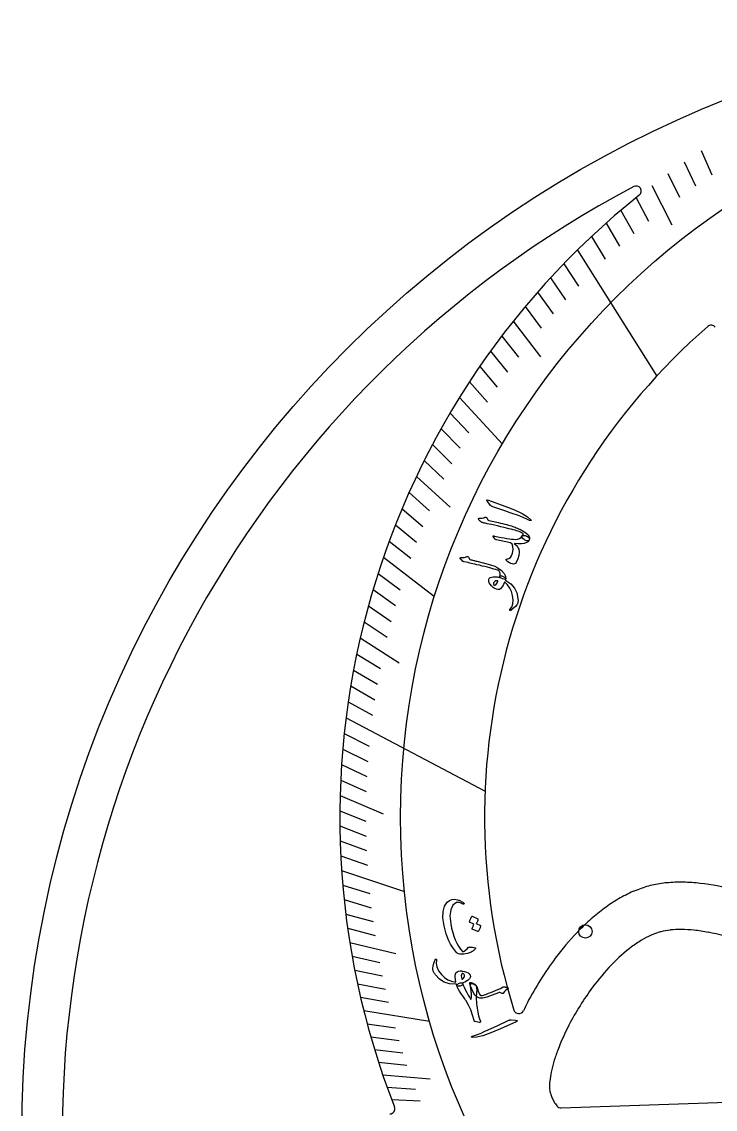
# Model space of a CAD drawing. Header units: millimetres. Extents: x -54 to 54, y -54 to 54.
# Drawn here: x -54 to -20.4, y 1.3 to 54 of the extents above; entities that cross this region are included whole.
import ezdxf

# ---------------------------------------------------------------- set-up
doc = ezdxf.new("R2010")
doc.units = ezdxf.units.MM
for name, color, linetype in [('CUT_INNER', 6, 'Continuous'), ('CUT_OUTER', 1, 'Continuous'), ('ENGRAVE', 7, 'Continuous'), ('ENGRAVE_FINE', 8, 'Continuous'), ('TEXT', 5, 'Continuous')]:
    doc.layers.add(name, color=color, linetype=linetype)

msp = doc.modelspace()

# ---------------------------------------------------------------- linework, layer by layer
at = {"layer": 'CUT_INNER'}
for points in [[(-23.028, 9.858), (-23.433, 9.714)], [(-22.533, 9.953), (-22.545, 9.951)], [(-28.269, 1.793), (-28.137, 1.558)], [(-27.829, 1.321), (-12.188, 1.867)], [(-28.112, 1.519), (-28.037, 1.42)]]:
    msp.add_lwpolyline(points, dxfattribs=at)
for centre, radius, start, end in [((0, 0), 52.036, 117.857, 250.2289), ((-24.198, 45.785), 0.25, 308.4997, 117.9492), ((-0.001, 15.431), 38.568, 128.5609, 201.3799), ((0, 15.431), 31.549, 131.0504, 197.262), ((-20.555, 39.034), 0.25, 38.4085, 130.957), ((-21.517, 3.128), 9.194, 98.5013, 103.1108), ((-22.595, 10.447), 1.796, 93.9577, 98.9863), ((-22.045, 5.073), 7.196, 88.9377, 95.3762), ((-22.136, 2.862), 9.409, 83.6021, 88.6339), ((-22.657, -0.972), 13.278, 76.0054, 83.2125), ((-21.394, 5.163), 7.281, 114.6682, 120.9947), ((-23.652, 10.163), 1.796, 110.8206, 115.795), ((-21.052, 3.673), 8.786, 106.875, 111.6269), ((-20.531, 3.89), 8.817, 121.5405, 126.8333), ((-19.428, 2.558), 10.545, 127.2943, 131.7922), ((-18.175, 1.279), 12.334, 132.1709, 136.0764), ((-17.208, 0.431), 13.619, 136.331, 143.2347), ((-20.778, 3.951), 6.347, 115.155, 119.7739), ((-23.283, 9.31), 0.432, 110.3727, 116.5333), ((-22.933, 9.588), 0.287, 103.0967, 109.4232), ((-21.06, 0.695), 9.374, 99.1162, 101.9307), ((-21.826, 0.613), 9.366, 91.0714, 94.3265), ((-22.175, 2.119), 7.86, 84.2928, 88.7322), ((-22.238, 1.782), 8.202, 79.1931, 84.0907), ((-23.592, -5.324), 15.436, 73.4121, 79.2014), ((-19.576, 2.73), 8.027, 127.0668, 136.2755), ((-19.456, 2.275), 8.464, 121.9064, 125.8613), ((-15.61, -0.786), 15.627, 143.1639, 152.4879), ((-17.193, 0.415), 11.349, 136.2671, 143.4413), ((-25.075, 7.969), 0.432, 134.3717, 137.5567), ((-15.592, -0.797), 13.357, 143.3559, 152.6411), ((-22.5, 2.78), 7.87, 152.3454, 155.5669), ((-29.89, 6.144), 0.25, 197.4023, 334.193), ((-17.313, 0.067), 11.431, 152.525, 159.196), ((-17.732, 0.333), 10.946, 159.7171, 162.7814), ((-20.579, 1.343), 7.929, 163.6669, 167.4758), ((-23.299, 2.037), 5.123, 168.4489, 173.415), ((-22.905, 2.248), 5.497, 176.0697, 179.3225), ((-28.115, 2.316), 0.287, 180.6409, 187.958), ((-24.902, 2.677), 3.52, 186.534, 189.9292), ((-28.088, 2.126), 0.286, 191.3381, 199.4075), ((-24.199, 3.4), 4.379, 198.2165, 201.0966), ((-28.019, 1.932), 0.287, 202.3123, 209.155), ((-36.148, 1.28), 0.25, 272, 21.2695), ((-27.764, 1.774), 0.432, 210.1124, 216.2539), ((-27.837, 1.57), 0.25, 217.0721, 272)]:
    msp.add_arc(centre, radius, start, end, dxfattribs=at)
at = {"layer": 'CUT_OUTER'}
msp.add_circle((0, 0), 54, dxfattribs=at)
at = {"layer": 'ENGRAVE'}
for points in [[(-27.044, 42.93), (-23.194, 36.818)], [(-32.762, 35.783), (-30.687, 33.517)], [(-36.452, 28.032), (-33.976, 26.128)], [(-38.267, 20.248), (-31.524, 16.68)], [(-38.482, 12.836), (-35.437, 11.821)], [(-37.41, 6.045), (-34.217, 5.529)]]:
    msp.add_lwpolyline(points, dxfattribs=at)
for centre, radius in [((0, 15.431), 35.621), ((-26.66, 9.88), 0.324)]:
    msp.add_circle(centre, radius, dxfattribs=at)
at = {"layer": 'ENGRAVE_FINE'}
for points in [[(-21.05, 47.749), (-20.533, 46.577)], [(-21.863, 47.205), (-21.324, 46.041)], [(-22.659, 46.642), (-22.098, 45.487)], [(-23.437, 46.062), (-22.465, 44.152)], [(-24.196, 45.466), (-23.591, 44.33)], [(-24.937, 44.854), (-24.311, 43.727)], [(-25.659, 44.227), (-25.011, 43.11)], [(-26.361, 43.585), (-25.692, 42.479)], [(-27.707, 42.261), (-26.997, 41.177)], [(-28.351, 41.581), (-27.619, 40.508)], [(-28.974, 40.889), (-28.222, 39.828)], [(-29.576, 40.186), (-28.804, 39.138)], [(-30.159, 39.473), (-28.838, 37.745)], [(-30.72, 38.751), (-29.909, 37.728)], [(-31.262, 38.021), (-30.431, 37.01)], [(-31.782, 37.282), (-30.932, 36.285)], [(-32.282, 36.536), (-31.414, 35.553)], [(-33.221, 35.025), (-32.316, 34.07)], [(-33.66, 34.261), (-32.736, 33.321)], [(-34.079, 33.493), (-33.137, 32.567)], [(-34.477, 32.72), (-33.518, 31.81)], [(-34.855, 31.944), (-33.226, 30.451)], [(-35.214, 31.165), (-34.22, 30.286)], [(-35.552, 30.384), (-34.542, 29.521)], [(-35.872, 29.601), (-34.845, 28.754)], [(-36.172, 28.817), (-35.129, 27.987)], [(-36.714, 27.248), (-35.641, 26.451)], [(-36.958, 26.463), (-35.869, 25.683)], [(-37.183, 25.679), (-36.079, 24.917)], [(-37.39, 24.896), (-36.272, 24.152)], [(-37.579, 24.115), (-35.689, 22.903)], [(-37.75, 23.336), (-36.605, 22.628)], [(-37.905, 22.56), (-36.746, 21.87)], [(-38.042, 21.786), (-36.87, 21.115)], [(-38.163, 21.015), (-36.978, 20.363)], [(-38.355, 19.485), (-37.147, 18.871)], [(-38.428, 18.726), (-37.208, 18.131)], [(-38.485, 17.971), (-37.254, 17.396)], [(-38.528, 17.222), (-37.285, 16.666)], [(-38.555, 16.477), (-36.463, 15.583)], [(-38.568, 15.737), (-37.305, 15.222)], [(-38.567, 15.003), (-37.294, 14.508)], [(-38.552, 14.275), (-37.27, 13.8)], [(-38.523, 13.553), (-37.233, 13.098)], [(-38.427, 12.127), (-37.12, 11.714)], [(-38.36, 11.423), (-37.045, 11.031)], [(-38.281, 10.726), (-36.959, 10.356)], [(-38.19, 10.036), (-36.861, 9.687)], [(-38.087, 9.353), (-35.856, 8.805)], [(-37.973, 8.677), (-36.631, 8.37)], [(-37.848, 8.008), (-36.501, 7.723)], [(-37.712, 7.346), (-36.36, 7.083)], [(-37.566, 6.692), (-36.209, 6.45)], [(-37.244, 5.406), (-35.877, 5.208)], [(-37.068, 4.774), (-35.698, 4.598)], [(-36.883, 4.15), (-35.51, 3.996)], [(-36.688, 3.534), (-35.313, 3.401)], [(-36.486, 2.925), (-34.184, 2.741)], [(-36.274, 2.325), (-34.894, 2.236)], [(-36.054, 1.732), (-34.673, 1.665)]]:
    msp.add_lwpolyline(points, dxfattribs=at)
at = {"layer": 'TEXT'}
for points in [[(-31.392, 30.71), (-31.434, 30.768), (-31.442, 30.802), (-31.416, 30.813), (-31.356, 30.799), (-30.574, 30.505), (-30.095, 30.321), (-29.724, 30.149), (-29.462, 29.991), (-29.307, 29.847), (-29.297, 29.83), (-29.294, 29.817), (-29.296, 29.809), (-29.305, 29.805), (-29.317, 29.804), (-29.33, 29.806), (-29.346, 29.811), (-29.363, 29.818), (-29.495, 29.883), (-29.638, 29.946), (-29.792, 30.006), (-29.957, 30.064), (-30, 30.08), (-30.116, 30.122), (-30.306, 30.189), (-30.569, 30.282), (-31.156, 30.481), (-31.186, 30.493), (-31.213, 30.508), (-31.235, 30.525), (-31.254, 30.544)], [(-31.832, 29.845), (-31.845, 29.857), (-31.852, 29.87), (-31.854, 29.883), (-31.85, 29.896), (-31.844, 29.906), (-31.834, 29.913), (-31.822, 29.917), (-31.806, 29.919), (-31.73, 29.919), (-31.659, 29.928), (-31.593, 29.946), (-31.531, 29.973), (-31.506, 29.979), (-31.484, 29.976), (-31.463, 29.963), (-31.445, 29.941), (-31.436, 29.927), (-31.428, 29.913), (-31.419, 29.899), (-31.411, 29.884), (-31.403, 29.87), (-31.394, 29.856), (-31.386, 29.842), (-31.377, 29.828), (-31.346, 29.816), (-31.256, 29.793), (-31.106, 29.758), (-30.896, 29.711), (-30.781, 29.685), (-30.673, 29.66), (-30.573, 29.636), (-30.48, 29.613), (-30.394, 29.59), (-30.316, 29.568), (-30.246, 29.547), (-30.184, 29.527), (-30.126, 29.507), (-30.068, 29.486), (-30.011, 29.463), (-29.955, 29.439), (-29.899, 29.414), (-29.843, 29.388), (-29.787, 29.36), (-29.732, 29.331), (-29.551, 29.221), (-29.431, 29.115), (-29.37, 29.011), (-29.369, 28.91), (-29.387, 28.869), (-29.413, 28.842), (-29.45, 28.829), (-29.495, 28.83), (-29.544, 28.842), (-29.59, 28.862), (-29.633, 28.89), (-29.672, 28.925), (-29.706, 28.964), (-29.725, 28.999), (-29.73, 29.03), (-29.72, 29.057), (-29.71, 29.076), (-29.7, 29.094), (-29.692, 29.109), (-29.684, 29.123), (-29.678, 29.135), (-29.674, 29.145), (-29.672, 29.155), (-29.671, 29.163), (-29.711, 29.198), (-29.779, 29.235), (-29.874, 29.273), (-29.998, 29.314), (-30.073, 29.336), (-30.159, 29.36), (-30.257, 29.385), (-30.366, 29.413), (-30.487, 29.443), (-30.619, 29.475), (-30.764, 29.509), (-30.92, 29.546), (-31.073, 29.581), (-31.207, 29.611), (-31.323, 29.637), (-31.421, 29.658), (-31.5, 29.675), (-31.561, 29.688), (-31.602, 29.696), (-31.625, 29.7), (-31.655, 29.708), (-31.684, 29.722), (-31.713, 29.741), (-31.742, 29.765), (-31.756, 29.778), (-31.769, 29.791), (-31.781, 29.802), (-31.793, 29.813), (-31.804, 29.822), (-31.814, 29.831), (-31.823, 29.838), (-31.832, 29.845)], [(-29.367, 28.906), (-29.399, 28.847), (-29.434, 28.799), (-29.472, 28.763), (-29.515, 28.737), (-29.623, 28.703), (-29.759, 28.686), (-29.92, 28.684), (-30.108, 28.699), (-30.022, 28.613), (-29.956, 28.538), (-29.913, 28.473), (-29.89, 28.417), (-29.877, 28.27), (-29.894, 28.115), (-29.94, 27.951), (-30.017, 27.779), (-30.049, 27.734), (-30.092, 27.707), (-30.145, 27.698), (-30.208, 27.706), (-30.277, 27.729), (-30.346, 27.765), (-30.417, 27.813), (-30.488, 27.874), (-30.497, 27.884), (-30.502, 27.895), (-30.505, 27.906), (-30.503, 27.917), (-30.498, 27.93), (-30.489, 27.938), (-30.477, 27.943), (-30.463, 27.944), (-30.373, 27.962), (-30.299, 28.015), (-30.24, 28.101), (-30.196, 28.222), (-30.165, 28.401), (-30.171, 28.546), (-30.215, 28.657), (-30.297, 28.734), (-30.963, 28.872), (-30.993, 28.88), (-31.018, 28.89), (-31.038, 28.904), (-31.054, 28.919), (-31.124, 29.014), (-31.133, 29.027), (-31.138, 29.038), (-31.14, 29.047), (-31.139, 29.055), (-31.131, 29.061), (-31.116, 29.064), (-31.096, 29.064), (-31.071, 29.059), (-30.901, 29.022), (-30.744, 28.99), (-30.6, 28.963), (-30.468, 28.941), (-30.348, 28.923), (-30.241, 28.91), (-30.147, 28.901), (-30.065, 28.897), (-29.953, 28.905), (-29.859, 28.935), (-29.78, 28.987), (-29.719, 29.06), (-29.7, 29.08), (-29.673, 29.09), (-29.638, 29.092), (-29.596, 29.084), (-29.574, 29.077), (-29.553, 29.07), (-29.532, 29.061), (-29.511, 29.052), (-29.491, 29.042), (-29.471, 29.03), (-29.451, 29.016), (-29.432, 29.001), (-29.398, 28.971), (-29.377, 28.945), (-29.366, 28.923), (-29.367, 28.906)], [(-32.601, 27.829), (-32.644, 27.871), (-32.679, 27.904), (-32.704, 27.929), (-32.721, 27.944), (-32.731, 27.954), (-32.737, 27.965), (-32.739, 27.976), (-32.737, 27.988), (-32.73, 28), (-32.72, 28.008), (-32.707, 28.012), (-32.691, 28.012), (-32.612, 28.014), (-32.538, 28.023), (-32.469, 28.041), (-32.404, 28.066), (-32.385, 28.072), (-32.366, 28.069), (-32.349, 28.056), (-32.333, 28.034), (-32.263, 27.924), (-32.217, 27.911), (-32.172, 27.9), (-32.128, 27.888), (-32.084, 27.877), (-32.042, 27.866), (-32, 27.855), (-31.959, 27.845), (-31.918, 27.835), (-31.546, 27.741), (-31.258, 27.66), (-31.054, 27.591), (-30.934, 27.536), (-30.735, 27.39), (-30.6, 27.249), (-30.53, 27.113), (-30.525, 26.982), (-30.526, 26.979), (-30.527, 26.976), (-30.528, 26.973), (-30.529, 26.97), (-30.554, 26.958), (-30.6, 26.962), (-30.666, 26.98), (-30.752, 27.015), (-30.783, 27.03), (-30.803, 27.047), (-30.812, 27.068), (-30.811, 27.091), (-30.796, 27.177), (-30.8, 27.254), (-30.822, 27.323), (-30.862, 27.384), (-30.929, 27.407), (-31.006, 27.432), (-31.094, 27.458), (-31.191, 27.485), (-31.298, 27.513), (-31.413, 27.542), (-31.538, 27.573), (-31.672, 27.605), (-31.803, 27.638), (-31.921, 27.667), (-32.026, 27.692), (-32.118, 27.713), (-32.197, 27.731), (-32.262, 27.746), (-32.314, 27.759), (-32.352, 27.768), (-32.545, 27.804), (-32.563, 27.81), (-32.579, 27.816), (-32.592, 27.822), (-32.601, 27.829)], [(-30.513, 26.907), (-30.279, 26.736), (-30.104, 26.533), (-29.989, 26.299), (-29.932, 26.034), (-29.929, 25.998), (-29.927, 25.964), (-29.927, 25.931), (-29.927, 25.898), (-29.929, 25.867), (-29.933, 25.837), (-29.938, 25.808), (-29.945, 25.781), (-29.977, 25.718), (-30.043, 25.643), (-30.142, 25.555), (-30.274, 25.454), (-30.291, 25.444), (-30.306, 25.439), (-30.319, 25.441), (-30.329, 25.448), (-30.336, 25.458), (-30.337, 25.469), (-30.332, 25.481), (-30.322, 25.494), (-30.23, 25.615), (-30.178, 25.767), (-30.166, 25.953), (-30.193, 26.171), (-30.245, 26.361), (-30.325, 26.533), (-30.432, 26.686), (-30.567, 26.82), (-30.573, 26.822), (-30.578, 26.822), (-30.583, 26.82), (-30.587, 26.817), (-30.633, 26.712), (-30.679, 26.625), (-30.726, 26.556), (-30.773, 26.505), (-30.829, 26.473), (-30.895, 26.463), (-30.969, 26.477), (-31.052, 26.512), (-31.063, 26.518), (-31.073, 26.525), (-31.084, 26.531), (-31.095, 26.539), (-31.106, 26.546), (-31.118, 26.555), (-31.13, 26.564), (-31.142, 26.573), (-31.22, 26.643), (-31.279, 26.716), (-31.32, 26.791), (-31.342, 26.869), (-31.343, 26.941), (-31.322, 26.999), (-31.277, 27.042), (-31.21, 27.071), (-31.125, 27.086), (-31.033, 27.087), (-30.934, 27.074), (-30.827, 27.047), (-30.825, 27.053), (-30.823, 27.059), (-30.821, 27.065), (-30.82, 27.071), (-30.818, 27.077), (-30.817, 27.083), (-30.815, 27.089), (-30.812, 27.095), (-30.8, 27.114), (-30.78, 27.126), (-30.753, 27.129), (-30.718, 27.124), (-30.682, 27.113), (-30.646, 27.099), (-30.612, 27.081), (-30.579, 27.06), (-30.551, 27.038), (-30.532, 27.018), (-30.523, 27.001), (-30.523, 26.985), (-30.546, 26.926), (-30.54, 26.924), (-30.533, 26.92), (-30.524, 26.914), (-30.513, 26.907)], [(-30.926, 26.889), (-30.996, 26.878), (-31.051, 26.857), (-31.09, 26.826), (-31.112, 26.785), (-31.115, 26.757), (-31.113, 26.731), (-31.105, 26.705), (-31.093, 26.681), (-31.084, 26.672), (-31.074, 26.667), (-31.061, 26.667), (-31.046, 26.671), (-31.005, 26.693), (-30.968, 26.733), (-30.934, 26.791), (-30.905, 26.867), (-30.904, 26.876), (-30.907, 26.882), (-30.914, 26.887), (-30.926, 26.889)], [(-32.004, 9.031), (-32.027, 9.004), (-32.054, 8.977), (-32.085, 8.952), (-32.118, 8.928), (-32.155, 8.906), (-32.194, 8.884), (-32.236, 8.864), (-32.282, 8.845), (-32.373, 8.814), (-32.467, 8.792), (-32.56, 8.779), (-32.656, 8.776), (-32.742, 8.783), (-32.815, 8.8), (-32.872, 8.826), (-32.916, 8.863), (-33.016, 8.987), (-33.109, 9.123), (-33.196, 9.268), (-33.275, 9.425), (-33.347, 9.592), (-33.41, 9.77), (-33.465, 9.958), (-33.512, 10.156), (-33.566, 10.534), (-33.557, 10.851), (-33.49, 11.106), (-33.364, 11.298), (-33.257, 11.383), (-33.136, 11.431), (-33.002, 11.442), (-32.855, 11.416), (-32.822, 11.405), (-32.789, 11.392), (-32.755, 11.377), (-32.719, 11.36), (-32.683, 11.34), (-32.646, 11.318), (-32.608, 11.294), (-32.569, 11.268), (-32.558, 11.259), (-32.551, 11.25), (-32.547, 11.239), (-32.547, 11.227), (-32.549, 11.219), (-32.554, 11.212), (-32.561, 11.206), (-32.571, 11.201), (-32.581, 11.197), (-32.59, 11.197), (-32.6, 11.2), (-32.609, 11.206), (-32.647, 11.23), (-32.686, 11.251), (-32.726, 11.269), (-32.767, 11.284), (-32.805, 11.293), (-32.841, 11.296), (-32.875, 11.293), (-32.907, 11.283), (-33.084, 11.154), (-33.191, 10.937), (-33.227, 10.634), (-33.189, 10.245), (-33.147, 10.035), (-33.096, 9.836), (-33.036, 9.65), (-32.968, 9.475), (-32.891, 9.312), (-32.806, 9.162), (-32.712, 9.023), (-32.611, 8.896), (-32.545, 8.924), (-32.475, 8.97), (-32.401, 9.035), (-32.322, 9.118), (-32.314, 9.122), (-32.297, 9.125), (-32.273, 9.127), (-32.241, 9.128), (-32.237, 9.127), (-32.234, 9.126), (-32.232, 9.126), (-32.23, 9.126), (-32.186, 9.124), (-32.135, 9.118), (-32.078, 9.107), (-32.016, 9.093), (-31.996, 9.086), (-31.988, 9.073), (-31.99, 9.055), (-32.004, 9.031)], [(-31.753, 10.174), (-31.748, 10.17), (-31.745, 10.165), (-31.743, 10.158), (-31.742, 10.149), (-31.749, 10.115), (-31.758, 10.082), (-31.767, 10.049), (-31.779, 10.018), (-31.791, 9.987), (-31.806, 9.956), (-31.822, 9.925), (-31.84, 9.895), (-31.846, 9.889), (-31.853, 9.885), (-31.861, 9.884), (-31.87, 9.887), (-32.151, 10), (-32.155, 10.004), (-32.156, 10.01), (-32.154, 10.019), (-32.15, 10.03), (-32.145, 10.039), (-32.138, 10.052), (-32.13, 10.07), (-32.12, 10.093), (-32.109, 10.121), (-32.096, 10.154), (-32.08, 10.193), (-32.063, 10.237), (-32.281, 10.33), (-32.288, 10.335), (-32.291, 10.342), (-32.289, 10.351), (-32.283, 10.363), (-32.278, 10.374), (-32.27, 10.39), (-32.259, 10.412), (-32.246, 10.44), (-32.231, 10.474), (-32.213, 10.515), (-32.193, 10.562), (-32.17, 10.616), (-32.166, 10.622), (-32.161, 10.625), (-32.156, 10.625), (-32.151, 10.623), (-31.881, 10.5), (-31.876, 10.496), (-31.873, 10.491), (-31.871, 10.484), (-31.87, 10.475), (-31.875, 10.446), (-31.882, 10.418), (-31.89, 10.39), (-31.899, 10.363), (-31.91, 10.337), (-31.922, 10.311), (-31.936, 10.286), (-31.95, 10.262)], [(-32.955, 7.322), (-33.246, 7.335), (-33.506, 7.414), (-33.735, 7.56), (-33.931, 7.773), (-33.953, 7.804), (-33.973, 7.836), (-33.992, 7.867), (-34.009, 7.898), (-34.024, 7.928), (-34.038, 7.959), (-34.049, 7.989), (-34.058, 8.018), (-34.064, 8.095), (-34.048, 8.202), (-34.01, 8.339), (-33.949, 8.505), (-33.939, 8.524), (-33.928, 8.536), (-33.917, 8.541), (-33.904, 8.54), (-33.893, 8.533), (-33.887, 8.523), (-33.885, 8.51), (-33.887, 8.493), (-33.903, 8.33), (-33.867, 8.158), (-33.778, 7.979), (-33.636, 7.793), (-33.486, 7.65), (-33.324, 7.541), (-33.148, 7.467), (-32.96, 7.428), (-32.954, 7.43), (-32.95, 7.433), (-32.947, 7.437), (-32.946, 7.442), (-32.967, 7.559), (-32.978, 7.661), (-32.977, 7.747), (-32.965, 7.818), (-32.936, 7.877), (-32.886, 7.921), (-32.816, 7.95), (-32.727, 7.964), (-32.715, 7.965), (-32.702, 7.965), (-32.69, 7.965), (-32.677, 7.965), (-32.663, 7.964), (-32.649, 7.963), (-32.634, 7.962), (-32.618, 7.961), (-32.515, 7.944), (-32.425, 7.914), (-32.35, 7.873), (-32.289, 7.821), (-32.249, 7.762), (-32.235, 7.702), (-32.248, 7.642), (-32.288, 7.581), (-32.349, 7.52), (-32.424, 7.468), (-32.514, 7.422), (-32.617, 7.384), (-32.615, 7.378), (-32.614, 7.371), (-32.612, 7.365), (-32.609, 7.359), (-32.607, 7.354), (-32.605, 7.348), (-32.603, 7.341), (-32.602, 7.335), (-32.601, 7.311), (-32.611, 7.29), (-32.631, 7.272), (-32.662, 7.256), (-32.698, 7.244), (-32.735, 7.235), (-32.773, 7.23), (-32.813, 7.229), (-32.849, 7.231), (-32.876, 7.237), (-32.893, 7.247), (-32.902, 7.26), (-32.917, 7.324), (-32.923, 7.323), (-32.932, 7.322), (-32.942, 7.322), (-32.955, 7.322)], [(-31.938, 6.923), (-31.947, 6.836), (-31.952, 6.747), (-31.954, 6.656), (-31.952, 6.561), (-31.947, 6.465), (-31.939, 6.366), (-31.928, 6.266), (-31.913, 6.164), (-31.88, 5.968), (-31.843, 5.796), (-31.8, 5.649), (-31.754, 5.527), (-31.75, 5.514), (-31.749, 5.502), (-31.753, 5.492), (-31.761, 5.483), (-31.771, 5.476), (-31.783, 5.471), (-31.796, 5.47), (-31.811, 5.471), (-32.013, 5.515), (-32.03, 5.52), (-32.043, 5.53), (-32.051, 5.544), (-32.056, 5.562), (-32.131, 5.825), (-32.221, 6.072), (-32.326, 6.302), (-32.447, 6.517), (-32.454, 6.529), (-32.467, 6.549), (-32.486, 6.577), (-32.511, 6.613), (-32.541, 6.658), (-32.578, 6.711), (-32.62, 6.772), (-32.668, 6.842), (-32.759, 6.978), (-32.828, 7.094), (-32.876, 7.189), (-32.902, 7.264), (-32.9, 7.285), (-32.883, 7.308), (-32.852, 7.332), (-32.807, 7.359), (-32.729, 7.386), (-32.67, 7.391), (-32.628, 7.374), (-32.605, 7.334), (-32.582, 7.27), (-32.542, 7.181), (-32.485, 7.067), (-32.41, 6.928), (-32.372, 6.858), (-32.338, 6.797), (-32.309, 6.745), (-32.285, 6.701), (-32.265, 6.667), (-32.25, 6.641), (-32.24, 6.625), (-32.235, 6.617), (-32.233, 6.615), (-32.231, 6.612), (-32.229, 6.61), (-32.228, 6.609), (-32.227, 6.607), (-32.226, 6.606), (-32.225, 6.604), (-32.224, 6.603), (-32.217, 6.594), (-32.211, 6.591), (-32.206, 6.595), (-32.204, 6.605), (-32.197, 6.647), (-32.191, 6.69), (-32.188, 6.735), (-32.187, 6.782), (-32.187, 6.831), (-32.189, 6.881), (-32.192, 6.933), (-32.197, 6.987), (-32.203, 7.04), (-32.209, 7.091), (-32.217, 7.142), (-32.226, 7.192), (-32.236, 7.24), (-32.246, 7.287), (-32.259, 7.332), (-32.272, 7.375), (-32.273, 7.386), (-32.271, 7.395), (-32.265, 7.401), (-32.255, 7.404), (-32.235, 7.402), (-32.216, 7.4), (-32.197, 7.396), (-32.178, 7.391), (-32.159, 7.385), (-32.139, 7.378), (-32.118, 7.371), (-32.097, 7.363), (-32.056, 7.343), (-32.023, 7.322), (-31.998, 7.299), (-31.98, 7.274), (-31.953, 7.206), (-31.937, 7.125), (-31.932, 7.031), (-31.938, 6.923)], [(-32.625, 7.573), (-32.573, 7.622), (-32.539, 7.671), (-32.524, 7.718), (-32.527, 7.765), (-32.541, 7.79), (-32.557, 7.811), (-32.578, 7.829), (-32.601, 7.842), (-32.613, 7.846), (-32.624, 7.844), (-32.635, 7.837), (-32.646, 7.825), (-32.668, 7.783), (-32.677, 7.729), (-32.672, 7.661), (-32.654, 7.58), (-32.651, 7.572), (-32.645, 7.568), (-32.636, 7.568), (-32.625, 7.573)], [(-31.645, 6.775), (-31.552, 6.808), (-31.456, 6.844), (-31.354, 6.882), (-31.248, 6.923), (-31.138, 6.967), (-31.021, 7.014), (-30.9, 7.065), (-30.773, 7.118), (-30.649, 7.192), (-30.632, 7.197), (-30.614, 7.2), (-30.597, 7.2), (-30.58, 7.197), (-30.571, 7.195), (-30.559, 7.192), (-30.545, 7.188), (-30.527, 7.183), (-30.506, 7.177), (-30.482, 7.171), (-30.455, 7.163), (-30.425, 7.156), (-30.415, 7.153), (-30.407, 7.148), (-30.401, 7.142), (-30.397, 7.133), (-30.397, 7.126), (-30.4, 7.118), (-30.407, 7.111), (-30.418, 7.104), (-30.476, 7.065), (-30.53, 7.018), (-30.58, 6.963), (-30.625, 6.899), (-30.638, 6.883), (-30.654, 6.874), (-30.671, 6.872), (-30.69, 6.878), (-30.803, 6.918), (-30.816, 6.92), (-30.832, 6.919), (-30.852, 6.915), (-30.875, 6.908), (-31.185, 6.784), (-31.439, 6.699), (-31.635, 6.652), (-31.775, 6.646), (-31.902, 6.691), (-32.018, 6.798), (-32.122, 6.968), (-32.214, 7.2), (-32.232, 7.291), (-32.215, 7.342), (-32.163, 7.354), (-32.078, 7.326), (-32.066, 7.32), (-32.054, 7.315), (-32.043, 7.309), (-32.032, 7.304), (-32.021, 7.299), (-32.011, 7.295), (-32, 7.29), (-31.99, 7.285), (-31.97, 7.273), (-31.954, 7.256), (-31.941, 7.235), (-31.932, 7.21), (-31.898, 7.094), (-31.863, 6.993), (-31.828, 6.907), (-31.791, 6.836), (-31.764, 6.798), (-31.73, 6.776), (-31.69, 6.768), (-31.645, 6.775)], [(-30.051, 5.578), (-29.982, 5.569), (-29.953, 5.552), (-29.965, 5.528), (-30.017, 5.498), (-30.783, 5.164), (-31.253, 4.959), (-31.637, 4.819), (-31.935, 4.747), (-32.147, 4.742), (-32.166, 4.748), (-32.178, 4.755), (-32.182, 4.763), (-32.178, 4.772), (-32.17, 4.781), (-32.16, 4.789), (-32.145, 4.796), (-32.127, 4.803), (-31.988, 4.849), (-31.842, 4.905), (-31.689, 4.969), (-31.531, 5.043), (-31.489, 5.062), (-31.377, 5.113), (-31.194, 5.196), (-30.939, 5.311), (-30.377, 5.571), (-30.347, 5.582), (-30.318, 5.59), (-30.29, 5.594), (-30.264, 5.594)]]:
    msp.add_lwpolyline(points, close=True, dxfattribs=at)

doc.saveas('drawing.dxf')
